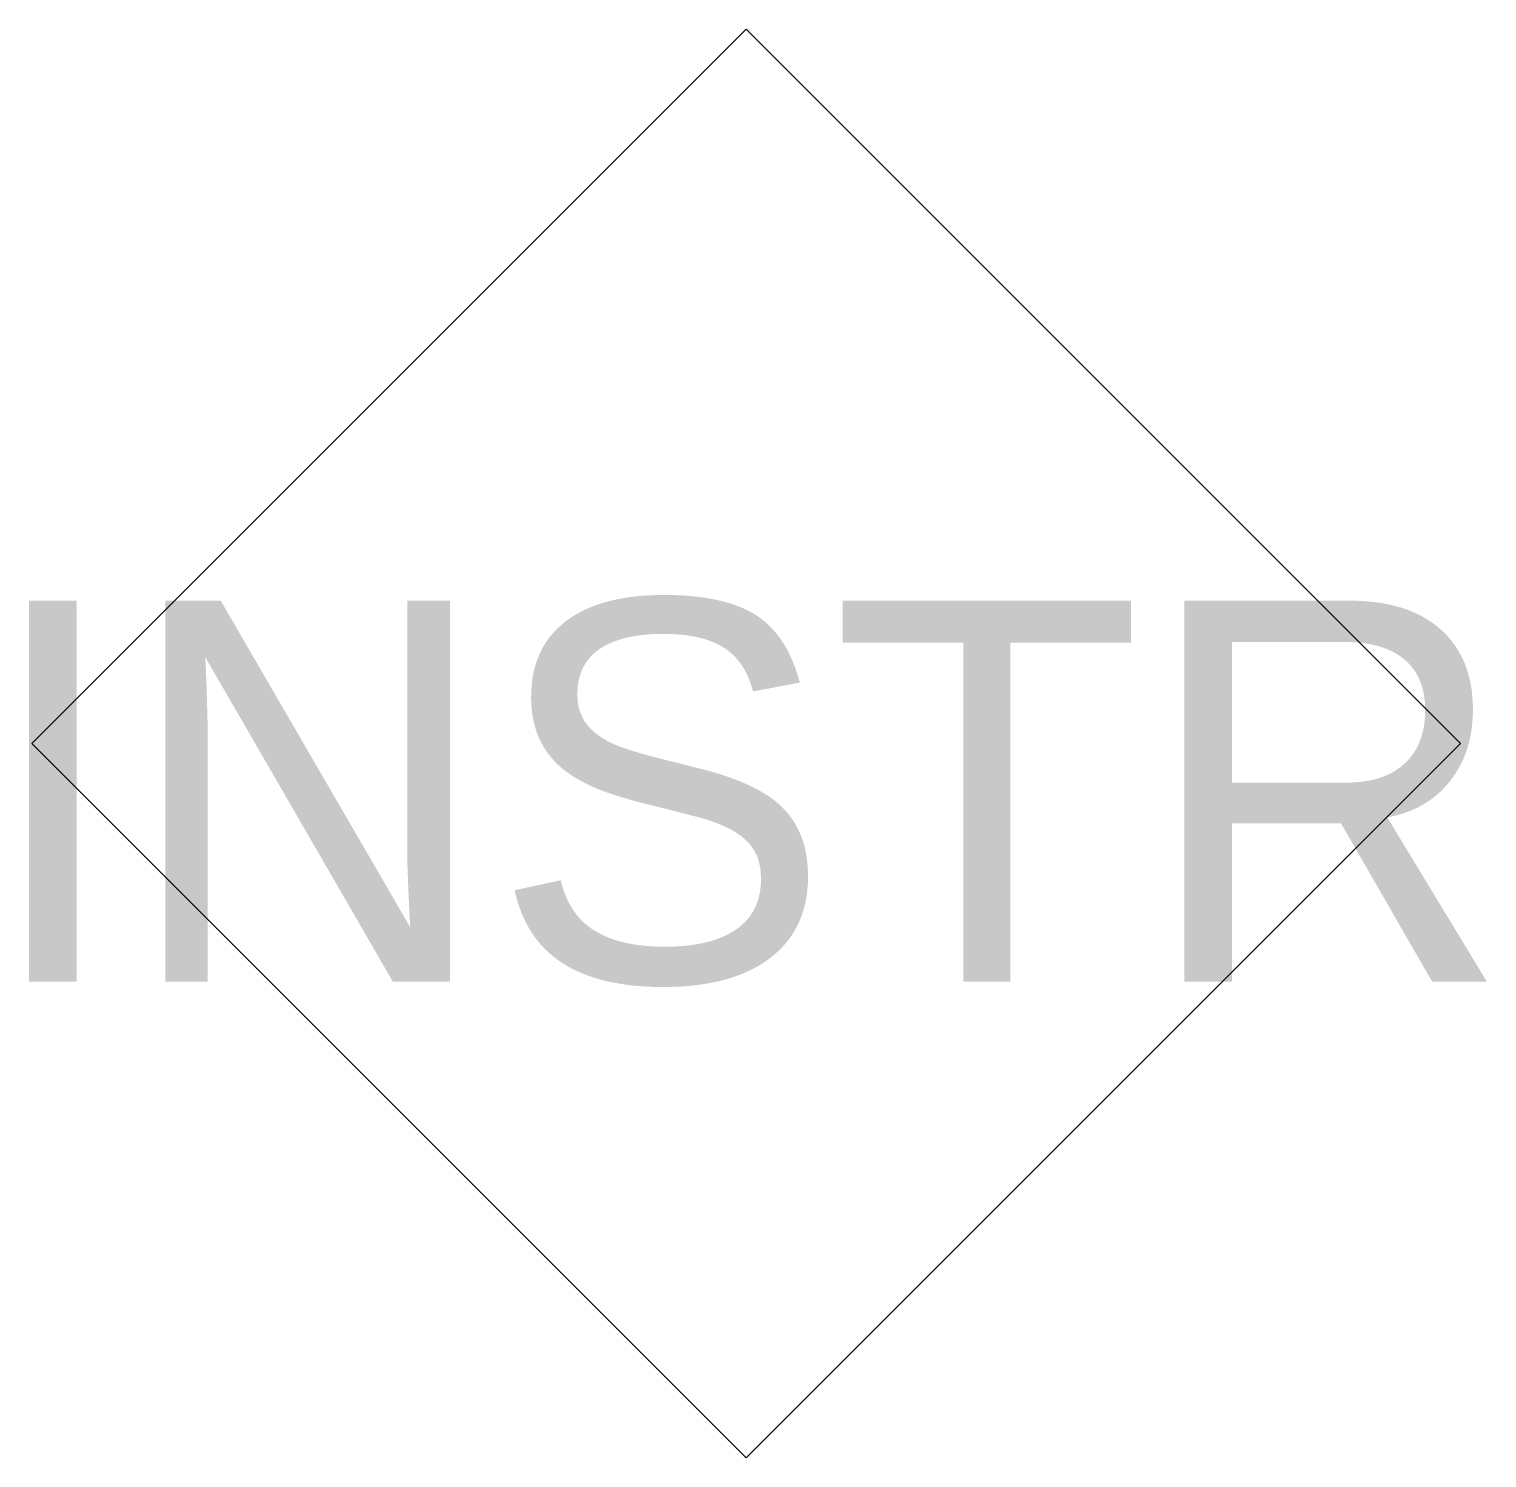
# Model space of a CAD drawing. Extents: x -0.188 to 0.194, y -0.188 to 0.188.
import ezdxf
from ezdxf.enums import TextEntityAlignment as Align

# ---------------------------------------------------------------- set-up
doc = ezdxf.new("R2010")
doc.units = 0
doc.layers.get('0').update_dxf_attribs({"linetype": 'CONTINUOUS'})
doc.layers.add('2', color=2, linetype='CONTINUOUS')

msp = doc.modelspace()

# ---------------------------------------------------------------- linework, layer by layer
at = {"color": 0}
for p, q in [((-0.1875, 0), (0, 0.1875)), ((0, 0.1875), (0.1875, 0)), ((0, -0.1875), (-0.1875, 0)), ((0.1875, 0), (0, -0.1875))]:
    msp.add_line(p, q, dxfattribs=at)

# ---------------------------------------------------------------- texts
at = {"layer": '2', "color": 0}
msp.add_attdef('INSTR', text='', height=0.1, dxfattribs=at).set_placement((0, -0.0625), align=Align.CENTER)

doc.saveas('drawing.dxf')
